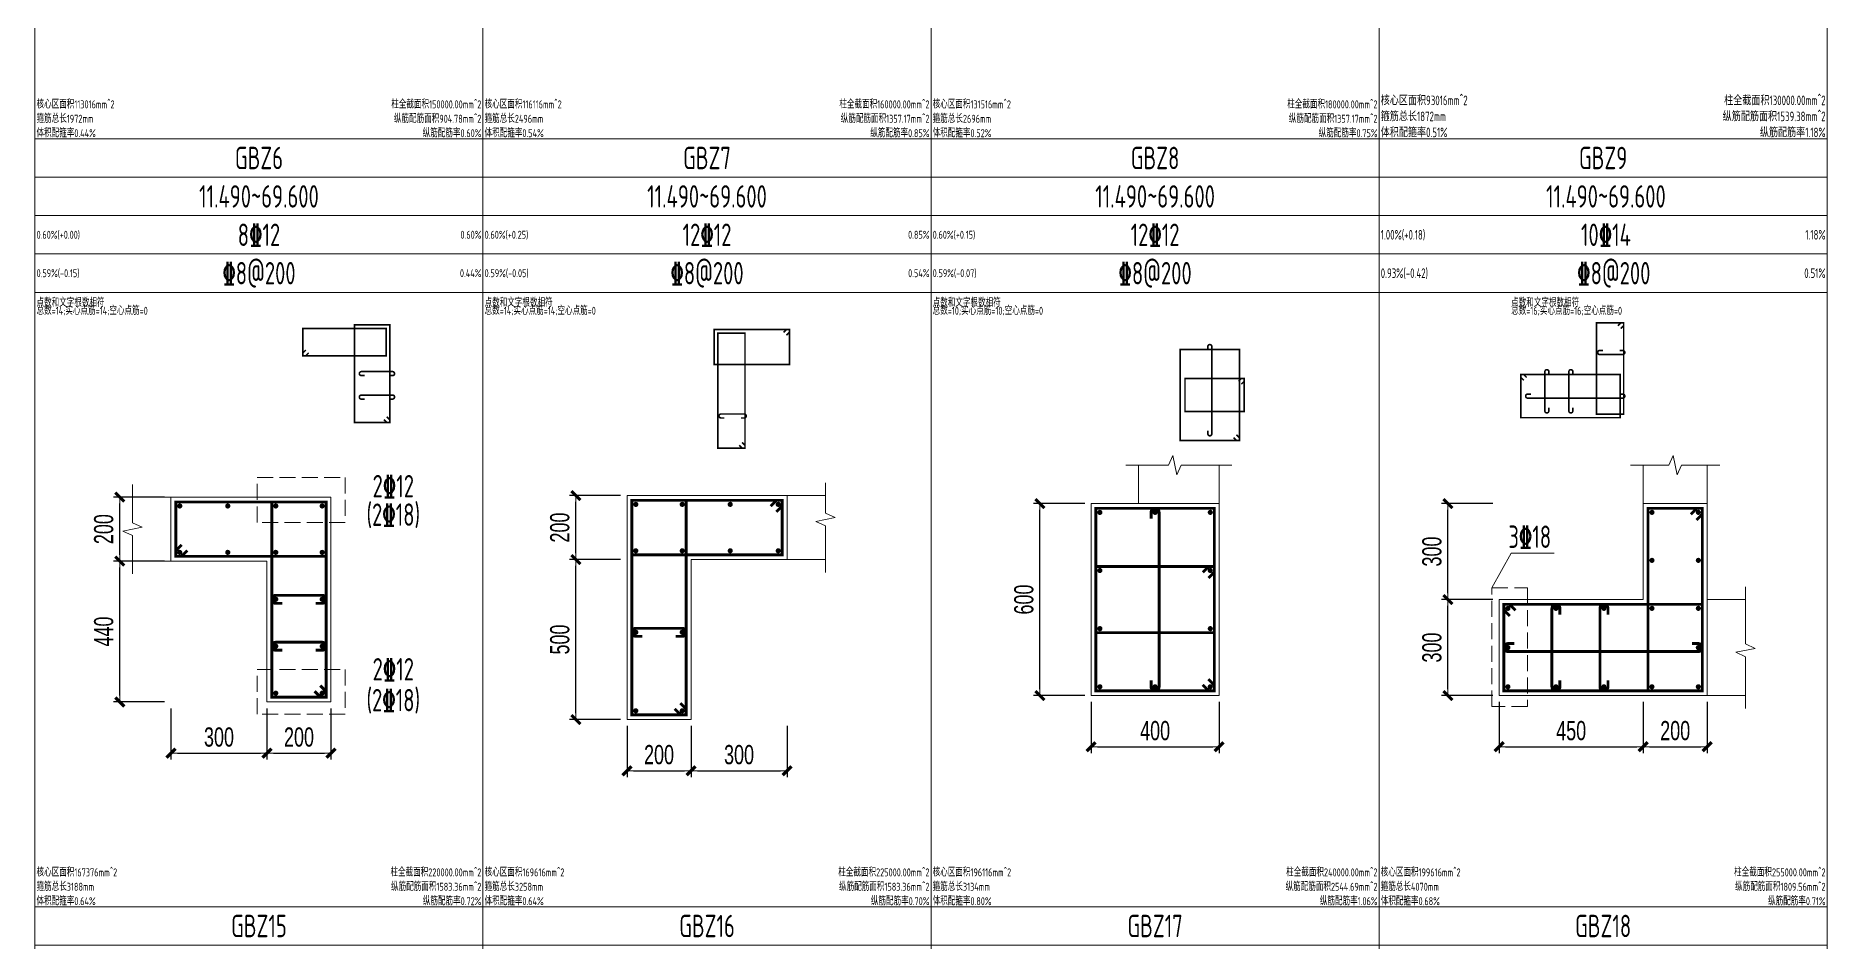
# Model space of a CAD drawing. Extents: x -129922 to 1190196, y -520662 to 139923.
# Drawn here: x 409096 to 437082, y -352647 to -338501 of the extents above; entities that cross this region are included whole.
import ezdxf
from ezdxf.enums import TextEntityAlignment as Align

# ---------------------------------------------------------------- set-up
doc = ezdxf.new("R2010")
doc.units = 0
doc.header["$LTSCALE"] = 1000
doc.header["$MEASUREMENT"] = 0
doc.linetypes.add('DASH', pattern=[0.35, 0.25, -0.1])
for name, color, linetype, lineweight in [('S-墙柱-REIN', 1, 'Continuous', 20), ('S-墙柱-大样细线', 7, 'Continuous', 20), ('S-墙柱-编号', 4, 'Continuous', 20), ('S-大样-DIM', 3, 'Continuous', 20), ('S-大样-REIN', 1, 'Continuous', 20), ('S-大样-实线', 2, 'Continuous', 20), ('S-板-BEAM', 4, 'DASH', 20), ('S-通用-TAB', 7, 'Continuous', 20)]:
    doc.layers.add(name, color=color, linetype=linetype, lineweight=lineweight)
doc.layers.add('配箍校核', color=34, linetype='Continuous', plot=False)
doc.styles.add('BW_Dim', font='Bweng.shx', dxfattribs={"width": 0.7, "bigfont": 'hztxt.shx'})
doc.styles.add('BW_Rein', font='tssdeng.shx', dxfattribs={"width": 0.7, "bigfont": 'hztxt.shx'})
doc.styles.add('TSSD_Rein', font='tssdeng.shx', dxfattribs={"width": 0.7, "bigfont": 'hztxt.shx'})
doc.dimstyles.new('Cyz_20_100', dxfattribs={"dimtxt": 300, "dimasz": 100, "dimexe": 100, "dimexo": 100, "dimgap": 100, "dimtad": 1, "dimdec": 0, "dimlfac": 0.2, "dimzin": 0, "dimdsep": 46, "dimtxsty": 'BW_Dim', "dimblk": '_bwk', "dimcen": 0, "dimclrt": 7, "dimadec": 0, "dimazin": 0, "dimtfac": 1, "dimtdec": 0, "dimtix": 1, "dimtmove": 2, "dimatfit": 0, "dimfxl": 0, "dimtolj": 1, "dimtzin": 0, "dimarcsym": 0})

# ---------------------------------------------------------------- blocks, each defined once
blk = doc.blocks.new('_bwk')
blk.add_line((-1, 0), (0, 0))
at = {"const_width": 0.5}
blk.add_lwpolyline([(-0.7, -0.7), (0.7, 0.7)], dxfattribs=at)
blk = doc.blocks.new('*D1603')
at = {"layer": 'Defpoints', "color": 0, "transparency": 16777216}
for p in [(412707, -348909), (413707, -348909), (413707, -349709)]:
    blk.add_point(p, dxfattribs=at)
at = {"layer": 'S-大样-DIM', "color": 0, "lineweight": -2, "transparency": 16777216}
for p, q in [((412707, -349009), (412707, -349809)), ((413707, -349009), (413707, -349809)), ((412807, -349709), (413607, -349709))]:
    blk.add_line(p, q, dxfattribs=at)
at = {"layer": 'S-大样-DIM', "color": 0, "lineweight": -2, "transparency": 16777216, "xscale": 100, "yscale": 100, "zscale": 100, "rotation": 180}
blk.add_blockref('_bwk', (412707, -349709), dxfattribs=at)
at = {"layer": 'S-大样-DIM', "color": 0, "lineweight": -2, "transparency": 16777216, "xscale": 100, "yscale": 100, "zscale": 100}
blk.add_blockref('_bwk', (413707, -349709), dxfattribs=at)
at = {"layer": 'S-大样-DIM', "color": 7, "transparency": 16777216, "insert": (413207, -349459), "char_height": 300, "attachment_point": 5, "style": 'BW_Dim'}
blk.add_mtext('\\A1;200', dxfattribs=at)
blk = doc.blocks.new('*D1604')
at = {"layer": 'Defpoints', "color": 0, "transparency": 16777216}
for p in [(411207, -348909), (412707, -348909), (412707, -349709)]:
    blk.add_point(p, dxfattribs=at)
at = {"layer": 'S-大样-DIM', "color": 0, "lineweight": -2, "transparency": 16777216}
for p, q in [((411207, -349009), (411207, -349809)), ((412707, -349009), (412707, -349809)), ((411307, -349709), (412607, -349709))]:
    blk.add_line(p, q, dxfattribs=at)
at = {"layer": 'S-大样-DIM', "color": 0, "lineweight": -2, "transparency": 16777216, "xscale": 100, "yscale": 100, "zscale": 100, "rotation": 180}
blk.add_blockref('_bwk', (411207, -349709), dxfattribs=at)
at = {"layer": 'S-大样-DIM', "color": 0, "lineweight": -2, "transparency": 16777216, "xscale": 100, "yscale": 100, "zscale": 100}
blk.add_blockref('_bwk', (412707, -349709), dxfattribs=at)
at = {"layer": 'S-大样-DIM', "color": 7, "transparency": 16777216, "insert": (411957, -349459), "char_height": 300, "attachment_point": 5, "style": 'BW_Dim'}
blk.add_mtext('\\A1;300', dxfattribs=at)
blk = doc.blocks.new('*D1605')
at = {"layer": 'Defpoints', "color": 0, "transparency": 16777216}
for p in [(410407, -345709), (411207, -345709), (411207, -346709)]:
    blk.add_point(p, dxfattribs=at)
at = {"layer": 'S-大样-DIM', "color": 0, "lineweight": -2, "transparency": 16777216}
for p, q in [((411107, -345709), (410307, -345709)), ((410407, -346609), (410407, -345809)), ((411107, -346709), (410307, -346709))]:
    blk.add_line(p, q, dxfattribs=at)
at = {"layer": 'S-大样-DIM', "color": 0, "lineweight": -2, "transparency": 16777216, "xscale": 100, "yscale": 100, "zscale": 100}
for p, rotation in [((410407, -345709), 90), ((410407, -346709), 270)]:
    blk.add_blockref('_bwk', p, dxfattribs=dict(at, rotation=rotation))
at = {"layer": 'S-大样-DIM', "color": 7, "transparency": 16777216, "insert": (410157, -346209), "char_height": 300, "attachment_point": 5, "rotation": 90, "style": 'BW_Dim'}
blk.add_mtext('\\A1;200', dxfattribs=at)
blk = doc.blocks.new('*D1606')
at = {"layer": 'Defpoints', "color": 0, "transparency": 16777216}
for p in [(410407, -346709), (411207, -346709), (411207, -348909)]:
    blk.add_point(p, dxfattribs=at)
at = {"layer": 'S-大样-DIM', "color": 0, "lineweight": -2, "transparency": 16777216}
for p, q in [((411107, -346709), (410307, -346709)), ((410407, -348809), (410407, -346809)), ((411107, -348909), (410307, -348909))]:
    blk.add_line(p, q, dxfattribs=at)
at = {"layer": 'S-大样-DIM', "color": 0, "lineweight": -2, "transparency": 16777216, "xscale": 100, "yscale": 100, "zscale": 100}
for p, rotation in [((410407, -346709), 90), ((410407, -348909), 270)]:
    blk.add_blockref('_bwk', p, dxfattribs=dict(at, rotation=rotation))
at = {"layer": 'S-大样-DIM', "color": 7, "transparency": 16777216, "insert": (410157, -347809), "char_height": 300, "attachment_point": 5, "rotation": 90, "style": 'BW_Dim'}
blk.add_mtext('\\A1;440', dxfattribs=at)
blk = doc.blocks.new('*D1607')
at = {"layer": 'Defpoints', "color": 0, "transparency": 16777216}
for p in [(419332, -349184), (420832, -349184), (420832, -349984)]:
    blk.add_point(p, dxfattribs=at)
at = {"layer": 'S-大样-DIM', "color": 0, "lineweight": -2, "transparency": 16777216}
for p, q in [((419332, -349284), (419332, -350084)), ((420832, -349284), (420832, -350084)), ((419432, -349984), (420732, -349984))]:
    blk.add_line(p, q, dxfattribs=at)
at = {"layer": 'S-大样-DIM', "color": 0, "lineweight": -2, "transparency": 16777216, "xscale": 100, "yscale": 100, "zscale": 100, "rotation": 180}
blk.add_blockref('_bwk', (419332, -349984), dxfattribs=at)
at = {"layer": 'S-大样-DIM', "color": 0, "lineweight": -2, "transparency": 16777216, "xscale": 100, "yscale": 100, "zscale": 100}
blk.add_blockref('_bwk', (420832, -349984), dxfattribs=at)
at = {"layer": 'S-大样-DIM', "color": 7, "transparency": 16777216, "insert": (420082, -349734), "char_height": 300, "attachment_point": 5, "style": 'BW_Dim'}
blk.add_mtext('\\A1;300', dxfattribs=at)
blk = doc.blocks.new('*D1608')
at = {"layer": 'Defpoints', "color": 0, "transparency": 16777216}
for p in [(418332, -349184), (419332, -349184), (419332, -349984)]:
    blk.add_point(p, dxfattribs=at)
at = {"layer": 'S-大样-DIM', "color": 0, "lineweight": -2, "transparency": 16777216}
for p, q in [((418332, -349284), (418332, -350084)), ((419332, -349284), (419332, -350084)), ((418432, -349984), (419232, -349984))]:
    blk.add_line(p, q, dxfattribs=at)
at = {"layer": 'S-大样-DIM', "color": 0, "lineweight": -2, "transparency": 16777216, "xscale": 100, "yscale": 100, "zscale": 100, "rotation": 180}
blk.add_blockref('_bwk', (418332, -349984), dxfattribs=at)
at = {"layer": 'S-大样-DIM', "color": 0, "lineweight": -2, "transparency": 16777216, "xscale": 100, "yscale": 100, "zscale": 100}
blk.add_blockref('_bwk', (419332, -349984), dxfattribs=at)
at = {"layer": 'S-大样-DIM', "color": 7, "transparency": 16777216, "insert": (418832, -349734), "char_height": 300, "attachment_point": 5, "style": 'BW_Dim'}
blk.add_mtext('\\A1;200', dxfattribs=at)
blk = doc.blocks.new('*D1609')
at = {"layer": 'Defpoints', "color": 0, "transparency": 16777216}
for p in [(417532, -345684), (418332, -345684), (418332, -346684)]:
    blk.add_point(p, dxfattribs=at)
at = {"layer": 'S-大样-DIM', "color": 0, "lineweight": -2, "transparency": 16777216}
for p, q in [((418232, -345684), (417432, -345684)), ((417532, -346584), (417532, -345784)), ((418232, -346684), (417432, -346684))]:
    blk.add_line(p, q, dxfattribs=at)
at = {"layer": 'S-大样-DIM', "color": 0, "lineweight": -2, "transparency": 16777216, "xscale": 100, "yscale": 100, "zscale": 100}
for p, rotation in [((417532, -345684), 90), ((417532, -346684), 270)]:
    blk.add_blockref('_bwk', p, dxfattribs=dict(at, rotation=rotation))
at = {"layer": 'S-大样-DIM', "color": 7, "transparency": 16777216, "insert": (417282, -346184), "char_height": 300, "attachment_point": 5, "rotation": 90, "style": 'BW_Dim'}
blk.add_mtext('\\A1;200', dxfattribs=at)
blk = doc.blocks.new('*D1610')
at = {"layer": 'Defpoints', "color": 0, "transparency": 16777216}
for p in [(417532, -346684), (418332, -346684), (418332, -349184)]:
    blk.add_point(p, dxfattribs=at)
at = {"layer": 'S-大样-DIM', "color": 0, "lineweight": -2, "transparency": 16777216}
for p, q in [((418232, -346684), (417432, -346684)), ((417532, -349084), (417532, -346784)), ((418232, -349184), (417432, -349184))]:
    blk.add_line(p, q, dxfattribs=at)
at = {"layer": 'S-大样-DIM', "color": 0, "lineweight": -2, "transparency": 16777216, "xscale": 100, "yscale": 100, "zscale": 100}
for p, rotation in [((417532, -346684), 90), ((417532, -349184), 270)]:
    blk.add_blockref('_bwk', p, dxfattribs=dict(at, rotation=rotation))
at = {"layer": 'S-大样-DIM', "color": 7, "transparency": 16777216, "insert": (417282, -347934), "char_height": 300, "attachment_point": 5, "rotation": 90, "style": 'BW_Dim'}
blk.add_mtext('\\A1;500', dxfattribs=at)
blk = doc.blocks.new('*D1611')
at = {"layer": 'Defpoints', "color": 0, "transparency": 16777216}
for p in [(425582, -348809), (427582, -348809), (427582, -349609)]:
    blk.add_point(p, dxfattribs=at)
at = {"layer": 'S-大样-DIM', "color": 0, "lineweight": -2, "transparency": 16777216}
for p, q in [((425582, -348909), (425582, -349709)), ((427582, -348909), (427582, -349709)), ((425682, -349609), (427482, -349609))]:
    blk.add_line(p, q, dxfattribs=at)
at = {"layer": 'S-大样-DIM', "color": 0, "lineweight": -2, "transparency": 16777216, "xscale": 100, "yscale": 100, "zscale": 100, "rotation": 180}
blk.add_blockref('_bwk', (425582, -349609), dxfattribs=at)
at = {"layer": 'S-大样-DIM', "color": 0, "lineweight": -2, "transparency": 16777216, "xscale": 100, "yscale": 100, "zscale": 100}
blk.add_blockref('_bwk', (427582, -349609), dxfattribs=at)
at = {"layer": 'S-大样-DIM', "color": 7, "transparency": 16777216, "insert": (426582, -349359), "char_height": 300, "attachment_point": 5, "style": 'BW_Dim'}
blk.add_mtext('\\A1;400', dxfattribs=at)
blk = doc.blocks.new('*D1612')
at = {"layer": 'Defpoints', "color": 0, "transparency": 16777216}
for p in [(424782, -345809), (425582, -345809), (425582, -348809)]:
    blk.add_point(p, dxfattribs=at)
at = {"layer": 'S-大样-DIM', "color": 0, "lineweight": -2, "transparency": 16777216}
for p, q in [((425482, -345809), (424682, -345809)), ((424782, -348709), (424782, -345909)), ((425482, -348809), (424682, -348809))]:
    blk.add_line(p, q, dxfattribs=at)
at = {"layer": 'S-大样-DIM', "color": 0, "lineweight": -2, "transparency": 16777216, "xscale": 100, "yscale": 100, "zscale": 100}
for p, rotation in [((424782, -345809), 90), ((424782, -348809), 270)]:
    blk.add_blockref('_bwk', p, dxfattribs=dict(at, rotation=rotation))
at = {"layer": 'S-大样-DIM', "color": 7, "transparency": 16777216, "insert": (424532, -347309), "char_height": 300, "attachment_point": 5, "rotation": 90, "style": 'BW_Dim'}
blk.add_mtext('\\A1;600', dxfattribs=at)
blk = doc.blocks.new('*D1613')
at = {"layer": 'Defpoints', "color": 0, "transparency": 16777216}
for p in [(434207, -348809), (435207, -348809), (435207, -349609)]:
    blk.add_point(p, dxfattribs=at)
at = {"layer": 'S-大样-DIM', "color": 0, "lineweight": -2, "transparency": 16777216}
for p, q in [((434207, -348909), (434207, -349709)), ((435207, -348909), (435207, -349709)), ((434307, -349609), (435107, -349609))]:
    blk.add_line(p, q, dxfattribs=at)
at = {"layer": 'S-大样-DIM', "color": 0, "lineweight": -2, "transparency": 16777216, "xscale": 100, "yscale": 100, "zscale": 100, "rotation": 180}
blk.add_blockref('_bwk', (434207, -349609), dxfattribs=at)
at = {"layer": 'S-大样-DIM', "color": 0, "lineweight": -2, "transparency": 16777216, "xscale": 100, "yscale": 100, "zscale": 100}
blk.add_blockref('_bwk', (435207, -349609), dxfattribs=at)
at = {"layer": 'S-大样-DIM', "color": 7, "transparency": 16777216, "insert": (434707, -349359), "char_height": 300, "attachment_point": 5, "style": 'BW_Dim'}
blk.add_mtext('\\A1;200', dxfattribs=at)
blk = doc.blocks.new('*D1614')
at = {"layer": 'Defpoints', "color": 0, "transparency": 16777216}
for p in [(431957, -348809), (434207, -348809), (434207, -349609)]:
    blk.add_point(p, dxfattribs=at)
at = {"layer": 'S-大样-DIM', "color": 0, "lineweight": -2, "transparency": 16777216}
for p, q in [((431957, -348909), (431957, -349709)), ((434207, -348909), (434207, -349709)), ((432057, -349609), (434107, -349609))]:
    blk.add_line(p, q, dxfattribs=at)
at = {"layer": 'S-大样-DIM', "color": 0, "lineweight": -2, "transparency": 16777216, "xscale": 100, "yscale": 100, "zscale": 100, "rotation": 180}
blk.add_blockref('_bwk', (431957, -349609), dxfattribs=at)
at = {"layer": 'S-大样-DIM', "color": 0, "lineweight": -2, "transparency": 16777216, "xscale": 100, "yscale": 100, "zscale": 100}
blk.add_blockref('_bwk', (434207, -349609), dxfattribs=at)
at = {"layer": 'S-大样-DIM', "color": 7, "transparency": 16777216, "insert": (433082, -349359), "char_height": 300, "attachment_point": 5, "style": 'BW_Dim'}
blk.add_mtext('\\A1;450', dxfattribs=at)
blk = doc.blocks.new('*D1615')
at = {"layer": 'Defpoints', "color": 0, "transparency": 16777216}
for p in [(431157, -345809), (431957, -345809), (431957, -347309)]:
    blk.add_point(p, dxfattribs=at)
at = {"layer": 'S-大样-DIM', "color": 0, "lineweight": -2, "transparency": 16777216}
for p, q in [((431857, -345809), (431057, -345809)), ((431157, -347209), (431157, -345909)), ((431857, -347309), (431057, -347309))]:
    blk.add_line(p, q, dxfattribs=at)
at = {"layer": 'S-大样-DIM', "color": 0, "lineweight": -2, "transparency": 16777216, "xscale": 100, "yscale": 100, "zscale": 100}
for p, rotation in [((431157, -345809), 90), ((431157, -347309), 270)]:
    blk.add_blockref('_bwk', p, dxfattribs=dict(at, rotation=rotation))
at = {"layer": 'S-大样-DIM', "color": 7, "transparency": 16777216, "insert": (430907, -346559), "char_height": 300, "attachment_point": 5, "rotation": 90, "style": 'BW_Dim'}
blk.add_mtext('\\A1;300', dxfattribs=at)
blk = doc.blocks.new('*D1616')
at = {"layer": 'Defpoints', "color": 0, "transparency": 16777216}
for p in [(431157, -347309), (431957, -347309), (431957, -348809)]:
    blk.add_point(p, dxfattribs=at)
at = {"layer": 'S-大样-DIM', "color": 0, "lineweight": -2, "transparency": 16777216}
for p, q in [((431857, -347309), (431057, -347309)), ((431157, -348709), (431157, -347409)), ((431857, -348809), (431057, -348809))]:
    blk.add_line(p, q, dxfattribs=at)
at = {"layer": 'S-大样-DIM', "color": 0, "lineweight": -2, "transparency": 16777216, "xscale": 100, "yscale": 100, "zscale": 100}
for p, rotation in [((431157, -347309), 90), ((431157, -348809), 270)]:
    blk.add_blockref('_bwk', p, dxfattribs=dict(at, rotation=rotation))
at = {"layer": 'S-大样-DIM', "color": 7, "transparency": 16777216, "insert": (430907, -348059), "char_height": 300, "attachment_point": 5, "rotation": 90, "style": 'BW_Dim'}
blk.add_mtext('\\A1;300', dxfattribs=at)

msp = doc.modelspace()

# ---------------------------------------------------------------- linework, layer by layer
at = {"layer": 'S-墙柱-REIN', "const_width": 40}
for points in [[(411324.2, -345847, 1), (411364.2, -345847, 1)], [(412074.2, -345847, 1), (412114.2, -345847, 1)], [(412824.2, -345847, 1), (412864.2, -345847, 1)], [(413549.2, -345847, 1), (413589.2, -345847, 1)], [(418449.2, -345822, 1), (418489.2, -345822, 1)], [(419174.2, -345822, 1), (419214.2, -345822, 1)], [(419924.2, -345822, 1), (419964.2, -345822, 1)], [(420674.2, -345822, 1), (420714.2, -345822, 1)], [(425699.2, -345947, 1), (425739.2, -345947, 1)], [(426561.7, -345947, 1), (426601.7, -345947, 1)], [(427424.2, -345947, 1), (427464.2, -345947, 1)], [(434324.2, -345947, 1), (434364.2, -345947, 1)], [(435049.2, -345947, 1), (435089.2, -345947, 1)], [(411324.2, -346572, 1), (411364.2, -346572, 1)], [(412074.2, -346572, 1), (412114.2, -346572, 1)], [(412824.2, -346572, 1), (412864.2, -346572, 1)], [(413549.2, -346572, 1), (413589.2, -346572, 1)], [(418449.2, -346547, 1), (418489.2, -346547, 1)], [(419174.2, -346547, 1), (419214.2, -346547, 1)], [(419924.2, -346547, 1), (419964.2, -346547, 1)], [(420674.2, -346547, 1), (420714.2, -346547, 1)], [(434324.2, -346697, 1), (434364.2, -346697, 1)], [(435049.2, -346697, 1), (435089.2, -346697, 1)], [(425699.2, -346855.3, 1), (425739.2, -346855.3, 1)], [(427424.2, -346855.3, 1), (427464.2, -346855.3, 1)], [(412824.2, -347305.3, 1), (412864.2, -347305.3, 1)], [(413549.2, -347305.3, 1), (413589.2, -347305.3, 1)], [(432074.2, -347447, 1), (432114.2, -347447, 1)], [(432824.2, -347447, 1), (432864.2, -347447, 1)], [(433574.2, -347447, 1), (433614.2, -347447, 1)], [(434324.2, -347447, 1), (434364.2, -347447, 1)], [(435049.2, -347447, 1), (435089.2, -347447, 1)], [(418449.2, -347820.9, 1), (418489.2, -347820.9, 1)], [(419174.2, -347820.9, 1), (419214.2, -347820.9, 1)], [(425699.2, -347763.6, 1), (425739.2, -347763.6, 1)], [(427424.2, -347763.6, 1), (427464.2, -347763.6, 1)], [(412824.2, -348038.6, 1), (412864.2, -348038.6, 1)], [(413549.2, -348038.6, 1), (413589.2, -348038.6, 1)], [(432074.2, -348059.5, 1), (432114.2, -348059.5, 1)], [(435049.2, -348059.5, 1), (435089.2, -348059.5, 1)], [(425699.2, -348672, 1), (425739.2, -348672, 1)], [(426561.7, -348672, 1), (426601.7, -348672, 1)], [(427424.2, -348672, 1), (427464.2, -348672, 1)], [(432074.2, -348672, 1), (432114.2, -348672, 1)], [(432824.2, -348672, 1), (432864.2, -348672, 1)], [(433574.2, -348672, 1), (433614.2, -348672, 1)], [(434324.2, -348672, 1), (434364.2, -348672, 1)], [(435049.2, -348672, 1), (435089.2, -348672, 1)], [(412824.2, -348772, 1), (412864.2, -348772, 1)], [(413549.2, -348772, 1), (413589.2, -348772, 1)], [(418449.2, -349047, 1), (418489.2, -349047, 1)], [(419174.2, -349047, 1), (419214.2, -349047, 1)]]:
    msp.add_lwpolyline(points, format="xyb", close=True, dxfattribs=at)
at = {"layer": 'S-墙柱-大样细线'}
for points in [[(412706.7, -346709.5), (411206.7, -346709.5), (411206.7, -345709.5), (413706.7, -345709.5), (413706.7, -348909.5), (412706.7, -348909.5)], [(419331.7, -346684.5), (419331.7, -349184.5), (418331.7, -349184.5), (418331.7, -345684.5), (420831.7, -345684.5), (420831.7, -346684.5)], [(427581.7, -345809.5), (427581.7, -348809.5), (425581.7, -348809.5), (425581.7, -345809.5)], [(431956.7, -347309.5), (431956.7, -348809.5), (435206.7, -348809.5), (435206.7, -345809.5), (434206.7, -345809.5), (434206.7, -347309.5)]]:
    msp.add_lwpolyline(points, close=True, dxfattribs=at)
at = {"layer": 'S-墙柱-编号'}
msp.add_lwpolyline([(431844.9, -347125.7), (432142.7, -346584), (432814.7, -346584)], dxfattribs=at)
at = {"layer": 'S-墙柱-编号', "linetype": 'DASH'}
msp.add_lwpolyline([(431844.9, -347125.7), (432398.7, -347125.7), (432398.7, -348979.9), (431844.9, -348979.9)], close=True, dxfattribs=at)
at = {"layer": 'S-大样-REIN', "color": 1}
for points, const_width in [([(413314.4, -343409.5), (413268.4, -343455.5), (413268.4, -343499.7), (414568.4, -343499.7), (414568.4, -343074.7), (413268.4, -343074.7), (413268.4, -343499.7), (413312.6, -343499.7), (413358.6, -343453.7)], 25), ([(414534.5, -344497.5), (414580.5, -344543.4), (414624.7, -344543.4), (414624.7, -343018.4), (414074.7, -343018.4), (414074.7, -344543.4), (414624.7, -344543.4), (414624.7, -344499.3), (414578.7, -344453.3)], 25), ([(420822.8, -343178.7), (420868.7, -343132.7), (420868.7, -343088.5), (419693.7, -343088.5), (419693.7, -343638.5), (420868.7, -343638.5), (420868.7, -343088.5), (420824.6, -343088.5), (420778.6, -343134.5)], 25), ([(433812, -343032.3), (433858, -342986.4), (433902.2, -342986.4), (433902.2, -344411.4), (433477.2, -344411.4), (433477.2, -342986.4), (433902.2, -342986.4), (433902.2, -343030.6), (433856.2, -343076.5)], 25), ([(433812, -343032.3), (433858, -342986.4), (433902.2, -342986.4), (433902.2, -344411.4), (433477.2, -344411.4), (433477.2, -342986.4), (433902.2, -342986.4), (433902.2, -343030.6), (433856.2, -343076.5)], 25), ([(420084.8, -344898.8), (420130.8, -344944.8), (420175, -344944.8), (420175, -343144.8), (419750, -343144.8), (419750, -344944.8), (420175, -344944.8), (420175, -344900.6), (420129, -344854.6)], 25), ([(427809.1, -344779.4), (427855.1, -344825.4), (427899.3, -344825.4), (427899.3, -343400.4), (426974.3, -343400.4), (426974.3, -344825.4), (427899.3, -344825.4), (427899.3, -344781.2), (427853.3, -344735.3)], 25), ([(432341.9, -343882.8), (432295.9, -343836.8), (432295.9, -343792.6), (433845.9, -343792.6), (433845.9, -344467.6), (432295.9, -344467.6), (432295.9, -343792.6), (432340.1, -343792.6), (432386.1, -343838.6)], 25), ([(432341.9, -343882.8), (432295.9, -343836.8), (432295.9, -343792.6), (433845.9, -343792.6), (433845.9, -344467.6), (432295.9, -344467.6), (432295.9, -343792.6), (432340.1, -343792.6), (432386.1, -343838.6)], 25), ([(411373.7, -346454.2), (411281.7, -346546.1), (411281.7, -346634.5), (413631.7, -346634.5), (413631.7, -345784.5), (411281.7, -345784.5), (411281.7, -346634.5), (411370.1, -346634.5), (411462, -346542.6)], 45), ([(413451.4, -348742.6), (413543.3, -348834.5), (413631.7, -348834.5), (413631.7, -345784.5), (412781.7, -345784.5), (412781.7, -348834.5), (413631.7, -348834.5), (413631.7, -348746.1), (413539.8, -348654.2)], 45), ([(419076.4, -349017.6), (419168.3, -349109.5), (419256.7, -349109.5), (419256.7, -345759.5), (418406.7, -345759.5), (418406.7, -349109.5), (419256.7, -349109.5), (419256.7, -349021.1), (419164.8, -348929.2)], 45), ([(420664.8, -345939.8), (420756.7, -345847.9), (420756.7, -345759.5), (418406.7, -345759.5), (418406.7, -346609.5), (420756.7, -346609.5), (420756.7, -345759.5), (420668.3, -345759.5), (420576.4, -345851.4)], 45), ([(427326.4, -348642.6), (427418.3, -348734.5), (427506.7, -348734.5), (427506.7, -345884.5), (425656.7, -345884.5), (425656.7, -348734.5), (427506.7, -348734.5), (427506.7, -348646.1), (427414.8, -348554.2)], 45), ([(434951.4, -345976.4), (435043.3, -345884.5), (435131.7, -345884.5), (435131.7, -348734.5), (434281.7, -348734.5), (434281.7, -345884.5), (435131.7, -345884.5), (435131.7, -345972.9), (435039.8, -346064.8)], 45), ([(432123.7, -347564.8), (432031.7, -347472.9), (432031.7, -347384.5), (435131.7, -347384.5), (435131.7, -348734.5), (432031.7, -348734.5), (432031.7, -347384.5), (432120.1, -347384.5), (432212, -347476.4)], 45)]:
    msp.add_lwpolyline(points, dxfattribs=dict(at, const_width=const_width))
at = {"layer": 'S-大样-REIN'}
for points, const_width in [([(427405.6, -343406.7), (427405.6, -343356.7, -1), (427468.1, -343356.7), (427468.1, -344719.2, -1), (427405.6, -344719.2), (427405.6, -344669.2)], 25), ([(433839.7, -343417.6), (433889.7, -343417.6, -1), (433889.7, -343480.1), (433527.2, -343480.1, -1), (433527.2, -343417.6), (433577.2, -343417.6)], 25), ([(414230.9, -343810.1), (414180.9, -343810.1, -1), (414180.9, -343747.6), (414668.4, -343747.6, -1), (414668.4, -343810.1), (414618.4, -343810.1)], 25), ([(432733.4, -344311.4), (432733.4, -344361.4, -1), (432670.9, -344361.4), (432670.9, -343748.9, -1), (432733.4, -343748.9), (432733.4, -343798.9)], 25), ([(432733.4, -344311.4), (432733.4, -344361.4, -1), (432670.9, -344361.4), (432670.9, -343748.9, -1), (432733.4, -343748.9), (432733.4, -343798.9)], 25), ([(433108.4, -344311.4), (433108.4, -344361.4, -1), (433045.9, -344361.4), (433045.9, -343748.9, -1), (433108.4, -343748.9), (433108.4, -343798.9)], 25), ([(433108.4, -344311.4), (433108.4, -344361.4, -1), (433045.9, -344361.4), (433045.9, -343748.9, -1), (433108.4, -343748.9), (433108.4, -343798.9)], 25), ([(414230.9, -344176.8), (414180.9, -344176.8, -1), (414180.9, -344114.3), (414668.4, -344114.3, -1), (414668.4, -344176.8), (414618.4, -344176.8)], 25), ([(433839.7, -344098.9), (433889.7, -344098.9, -1), (433889.7, -344161.4), (432402.2, -344161.4, -1), (432402.2, -344098.9), (432452.2, -344098.9)], 25), ([(433839.7, -344098.9), (433889.7, -344098.9, -1), (433889.7, -344161.4), (432402.2, -344161.4, -1), (432402.2, -344098.9), (432452.2, -344098.9)], 25), ([(419850, -344471.9), (419800, -344471.9, -1), (419800, -344409.4), (420162.5, -344409.4, -1), (420162.5, -344471.9), (420112.5, -344471.9)], 25), ([(426519.2, -346047), (426519.2, -345947, -1), (426644.2, -345947), (426644.2, -348672, -1), (426519.2, -348672), (426519.2, -348572)], 45), ([(412944.2, -347367.8), (412844.2, -347367.8, -1), (412844.2, -347242.8), (413569.2, -347242.8, -1), (413569.2, -347367.8), (413469.2, -347367.8)], 45), ([(432906.7, -348572), (432906.7, -348672, -1), (432781.7, -348672), (432781.7, -347447, -1), (432906.7, -347447), (432906.7, -347547)], 45), ([(433656.7, -348572), (433656.7, -348672, -1), (433531.7, -348672), (433531.7, -347447, -1), (433656.7, -347447), (433656.7, -347547)], 45), ([(418569.2, -347883.4), (418469.2, -347883.4, -1), (418469.2, -347758.4), (419194.2, -347758.4, -1), (419194.2, -347883.4), (419094.2, -347883.4)], 45), ([(412944.2, -348101.1), (412844.2, -348101.1, -1), (412844.2, -347976.1), (413569.2, -347976.1, -1), (413569.2, -348101.1), (413469.2, -348101.1)], 45), ([(434969.2, -347997), (435069.2, -347997, -1), (435069.2, -348122), (432094.2, -348122, -1), (432094.2, -347997), (432194.2, -347997)], 45)]:
    msp.add_lwpolyline(points, format="xyb", dxfattribs=dict(at, const_width=const_width))
for points, const_width in [([(427884.1, -343900.5), (427930.1, -343854.6), (427974.3, -343854.6), (427974.3, -344371.2), (427049.3, -344371.2), (427049.3, -343854.6), (427974.3, -343854.6), (427974.3, -343898.8), (427928.3, -343944.7)], 25), ([(427326.4, -346884.7), (427418.3, -346792.8), (427506.7, -346792.8), (427506.7, -347826.1), (425656.7, -347826.1), (425656.7, -346792.8), (427506.7, -346792.8), (427506.7, -346881.2), (427414.8, -346973.1)], 45)]:
    msp.add_lwpolyline(points, dxfattribs=dict(at, const_width=const_width))
at = {"layer": 'S-大样-实线'}
for points in [[(426124, -345209.5), (426789.8, -345209.5), (426859.8, -345059.5), (426919.8, -345359.5), (426989.8, -345209.5), (427781.7, -345209.5)], [(434006.7, -345209.5), (434606.7, -345209.5), (434676.7, -345059.5), (434736.7, -345359.5), (434806.7, -345209.5), (435406.7, -345209.5)], [(426324, -345809.5), (426324, -345209.5)], [(427581.7, -345809.5), (427581.7, -345209.5)], [(434206.7, -345809.5), (434206.7, -345209.5)], [(435206.7, -345809.5), (435206.7, -345209.5)], [(410606.7, -346909.5), (410606.7, -346309.5), (410456.7, -346239.5), (410756.7, -346179.5), (410606.7, -346109.5), (410606.7, -345509.5)], [(421431.7, -346884.5), (421431.7, -346159.5), (421281.7, -346089.5), (421581.7, -346029.5), (421431.7, -345959.5), (421431.7, -345484.5)], [(411206.7, -345709.5), (410606.7, -345709.5)], [(420831.7, -345684.5), (421431.7, -345684.5)], [(411206.7, -346709.5), (410606.7, -346709.5)], [(420831.7, -346684.5), (421431.7, -346684.5)], [(435806.7, -347110.6), (435806.7, -348001.6), (435956.7, -348071.6), (435656.7, -348131.6), (435806.7, -348201.6), (435806.7, -349009.5)], [(435206.7, -347310.6), (435806.7, -347310.6)], [(435206.7, -348809.5), (435806.7, -348809.5)]]:
    msp.add_lwpolyline(points, dxfattribs=at)
at = {"layer": 'S-板-BEAM'}
for points in [[(412552.2, -345402.8), (413929.7, -345402.8), (413929.7, -346102.8), (412552.2, -346102.8)], [(412552.2, -348402.2), (413929.7, -348402.2), (413929.7, -349102.2), (412552.2, -349102.2)]]:
    msp.add_lwpolyline(points, close=True, dxfattribs=at)
at = {"layer": 'S-通用-TAB'}
for points in [[(409081.7, -342509.5), (409081.7, -330509.5), (416081.7, -330509.5), (416081.7, -342509.5), (409081.7, -342509.5), (409081.7, -340109.5), (416081.7, -340109.5), (416081.7, -340709.5), (409081.7, -340709.5), (409081.7, -341309.5), (416081.7, -341309.5), (416081.7, -341909.5), (409081.7, -341909.5), (409081.7, -342509.5)], [(416081.7, -342509.5), (416081.7, -330509.5), (423081.7, -330509.5), (423081.7, -342509.5), (416081.7, -342509.5), (416081.7, -340109.5), (423081.7, -340109.5), (423081.7, -340709.5), (416081.7, -340709.5), (416081.7, -341309.5), (423081.7, -341309.5), (423081.7, -341909.5), (416081.7, -341909.5), (416081.7, -342509.5)], [(423081.7, -342509.5), (423081.7, -330509.5), (430081.7, -330509.5), (430081.7, -342509.5), (423081.7, -342509.5), (423081.7, -340109.5), (430081.7, -340109.5), (430081.7, -340709.5), (423081.7, -340709.5), (423081.7, -341309.5), (430081.7, -341309.5), (430081.7, -341909.5), (423081.7, -341909.5), (423081.7, -342509.5)], [(430081.7, -342509.5), (430081.7, -330509.5), (437081.7, -330509.5), (437081.7, -342509.5), (430081.7, -342509.5), (430081.7, -340109.5), (437081.7, -340109.5), (437081.7, -340709.5), (430081.7, -340709.5), (430081.7, -341309.5), (437081.7, -341309.5), (437081.7, -341909.5), (430081.7, -341909.5), (430081.7, -342509.5)], [(409081.7, -354509.5), (409081.7, -342509.5), (416081.7, -342509.5), (416081.7, -354509.5), (409081.7, -354509.5), (409081.7, -352109.5), (416081.7, -352109.5), (416081.7, -352709.5), (409081.7, -352709.5), (409081.7, -353309.5), (416081.7, -353309.5), (416081.7, -353909.5), (409081.7, -353909.5), (409081.7, -354509.5)], [(416081.7, -354509.5), (416081.7, -342509.5), (423081.7, -342509.5), (423081.7, -354509.5), (416081.7, -354509.5), (416081.7, -352109.5), (423081.7, -352109.5), (423081.7, -352709.5), (416081.7, -352709.5), (416081.7, -353309.5), (423081.7, -353309.5), (423081.7, -353909.5), (416081.7, -353909.5), (416081.7, -354509.5)], [(423081.7, -354509.5), (423081.7, -342509.5), (430081.7, -342509.5), (430081.7, -354509.5), (423081.7, -354509.5), (423081.7, -352109.5), (430081.7, -352109.5), (430081.7, -352709.5), (423081.7, -352709.5), (423081.7, -353309.5), (430081.7, -353309.5), (430081.7, -353909.5), (423081.7, -353909.5), (423081.7, -354509.5)], [(430081.7, -354509.5), (430081.7, -342509.5), (437081.7, -342509.5), (437081.7, -354509.5), (430081.7, -354509.5), (430081.7, -352109.5), (437081.7, -352109.5), (437081.7, -352709.5), (430081.7, -352709.5), (430081.7, -353309.5), (437081.7, -353309.5), (437081.7, -353909.5), (430081.7, -353909.5), (430081.7, -354509.5)]]:
    msp.add_lwpolyline(points, dxfattribs=at)

# ---------------------------------------------------------------- texts
at = {"layer": 'S-墙柱-编号', "width": 0.7}
for s, style, p in [('GBZ6', 'TSSD_Rein', (412581.7, -340409.5)), ('GBZ7', 'TSSD_Rein', (419581.7, -340409.5)), ('GBZ8', 'TSSD_Rein', (426581.7, -340409.5)), ('GBZ9', 'TSSD_Rein', (433581.7, -340409.5)), ('11.490~69.600', 'TSSD_Rein', (412581.7, -341009.5)), ('11.490~69.600', 'TSSD_Rein', (419581.7, -341009.5)), ('11.490~69.600', 'TSSD_Rein', (426581.7, -341009.5)), ('11.490~69.600', 'TSSD_Rein', (433625, -341009.5)), ('8\x8412', 'BW_Rein', (412581.7, -341609.5)), ('12\x8412', 'BW_Rein', (419581.7, -341609.5)), ('12\x8412', 'BW_Rein', (426581.7, -341609.5)), ('10\x8414', 'TSSD_Rein', (433625, -341609.5)), ('\x848@200', 'BW_Rein', (412581.7, -342209.5)), ('\x848@200', 'BW_Rein', (419581.7, -342209.5)), ('\x848@200', 'BW_Rein', (426581.7, -342209.5)), ('\x848@200', 'TSSD_Rein', (433748.4, -342209.5)), ('2\x8412', 'BW_Rein', (414680.1, -345537.1)), ('(2\x8418)', 'BW_Rein', (414680.1, -345982.5)), ('3\x8418', 'BW_Rein', (432435.3, -346327.8)), ('2\x8412', 'BW_Rein', (414680.1, -348398.2)), ('(2\x8418)', 'BW_Rein', (414680.1, -348880.3)), ('GBZ15', 'TSSD_Rein', (412581.7, -352409.5)), ('GBZ16', 'TSSD_Rein', (419581.7, -352409.5)), ('GBZ18', 'TSSD_Rein', (433581.7, -352409.5))]:
    msp.add_text(s, height=350, dxfattribs=dict(at, style=style)).set_placement(p, align=Align.MIDDLE_CENTER)
at = {"layer": 'S-墙柱-编号', "color": 8, "style": 'TSSD_Rein', "width": 0.7}
msp.add_text('GBZ17', height=350, dxfattribs=at).set_placement((426581.7, -352409.5), align=Align.MIDDLE_CENTER)
at = {"layer": '配箍校核', "style": 'BW_Rein', "width": 0.7}
for s, height, p in [('核心区面积93016mm^ 2', 150, (430106.7, -339584.5)), ('核心区面积113016mm^ 2', 125, (409106.7, -339634.5)), ('箍筋总长1972mm', 125, (409106.7, -339859.5)), ('核心区面积116116mm^ 2', 125, (416106.7, -339634.5)), ('箍筋总长2496mm', 125, (416106.7, -339859.5)), ('核心区面积131516mm^ 2', 125, (423106.7, -339634.5)), ('箍筋总长2696mm', 125, (423106.7, -339859.5)), ('箍筋总长1872mm', 150, (430106.7, -339834.5)), ('体积配箍率0.44%', 125, (409106.7, -340084.5)), ('体积配箍率0.54%', 125, (416106.7, -340084.5)), ('体积配箍率0.52%', 125, (423106.7, -340084.5)), ('体积配箍率0.51%', 150, (430106.7, -340084.5)), ('点数和文字根数相符', 125, (409106.7, -342734.5)), ('总数=14;实心点筋=14;空心点筋=0', 125, (409106.7, -342859.5)), ('点数和文字根数相符', 125, (416106.7, -342734.5)), ('总数=14;实心点筋=14;空心点筋=0', 125, (416106.7, -342859.5)), ('点数和文字根数相符', 125, (423106.7, -342734.5)), ('总数=10;实心点筋=10;空心点筋=0', 125, (423106.7, -342859.5)), ('点数和文字根数相符', 125, (432144.7, -342734.5)), ('总数=16;实心点筋=16;空心点筋=0', 125, (432144.7, -342859.5)), ('核心区面积167376mm^ 2', 125, (409106.7, -351634.5)), ('核心区面积169616mm^ 2', 125, (416106.7, -351634.5)), ('核心区面积196116mm^ 2', 125, (423106.7, -351634.5)), ('核心区面积199616mm^ 2', 125, (430106.7, -351634.5)), ('箍筋总长3188mm', 125, (409106.7, -351859.5)), ('箍筋总长3258mm', 125, (416106.7, -351859.5)), ('箍筋总长3134mm', 125, (423106.7, -351859.5)), ('箍筋总长4070mm', 125, (430106.7, -351859.5)), ('体积配箍率0.64%', 125, (409106.7, -352084.5)), ('体积配箍率0.64%', 125, (416106.7, -352084.5)), ('体积配箍率0.80%', 125, (423106.7, -352084.5)), ('体积配箍率0.68%', 125, (430106.7, -352084.5))]:
    msp.add_text(s, height=height, dxfattribs=at).set_placement(p)
for s, height, p in [('柱全截面积130000.00mm^ 2', 150, (437056.7, -339584.5)), ('柱全截面积150000.00mm^ 2', 125, (416056.7, -339634.5)), ('纵筋配筋面积904.78mm^ 2', 125, (416056.7, -339859.5)), ('柱全截面积160000.00mm^ 2', 125, (423056.7, -339634.5)), ('纵筋配筋面积1357.17mm^ 2', 125, (423056.7, -339859.5)), ('柱全截面积180000.00mm^ 2', 125, (430056.7, -339634.5)), ('纵筋配筋面积1357.17mm^ 2', 125, (430056.7, -339859.5)), ('纵筋配筋面积1539.38mm^ 2', 150, (437056.7, -339834.5)), ('纵筋配筋率0.60%', 125, (416056.7, -340084.5)), ('纵筋配筋率0.85%', 125, (423056.7, -340084.5)), ('纵筋配筋率0.75%', 125, (430056.7, -340084.5)), ('纵筋配筋率1.18%', 150, (437056.7, -340084.5)), ('柱全截面积220000.00mm^ 2', 125, (416056.7, -351634.5)), ('柱全截面积225000.00mm^ 2', 125, (423056.7, -351634.5)), ('柱全截面积240000.00mm^ 2', 125, (430056.7, -351634.5)), ('柱全截面积255000.00mm^ 2', 125, (437056.7, -351634.5)), ('纵筋配筋面积1583.36mm^ 2', 125, (416056.7, -351859.5)), ('纵筋配筋面积1583.36mm^ 2', 125, (423056.7, -351859.5)), ('纵筋配筋面积2544.69mm^ 2', 125, (430056.7, -351859.5)), ('纵筋配筋面积1809.56mm^ 2', 125, (437056.7, -351859.5)), ('纵筋配筋率0.72%', 125, (416056.7, -352084.5)), ('纵筋配筋率0.70%', 125, (423056.7, -352084.5)), ('纵筋配筋率1.06%', 125, (430056.7, -352084.5)), ('纵筋配筋率0.71%', 125, (437056.7, -352084.5))]:
    msp.add_text(s, height=height, dxfattribs=at).set_placement(p, align=Align.RIGHT)
for s, height, p in [('0.60%(+0.00)', 125, (409106.7, -341609.5)), ('0.60%(+0.25)', 125, (416106.7, -341609.5)), ('0.60%(+0.15)', 125, (423106.7, -341609.5)), ('1.00%(+0.18)', 150, (430106.7, -341609.5))]:
    msp.add_text(s, height=height, dxfattribs=at).set_placement(p, align=Align.MIDDLE_LEFT)
for s, height, p in [('0.60%', 125, (416056.7, -341609.5)), ('0.85%', 125, (423056.7, -341609.5)), ('1.18%', 150, (437056.7, -341609.5))]:
    msp.add_text(s, height=height, dxfattribs=at).set_placement(p, align=Align.MIDDLE_RIGHT)
at = {"layer": '配箍校核', "color": 1, "style": 'BW_Rein', "width": 0.7}
for s, height, p in [('0.59%(-0.15)', 125, (409106.7, -342209.5)), ('0.59%(-0.05)', 125, (416106.7, -342209.5)), ('0.59%(-0.07)', 125, (423106.7, -342209.5)), ('0.93%(-0.42)', 150, (430106.7, -342209.5))]:
    msp.add_text(s, height=height, dxfattribs=at).set_placement(p, align=Align.MIDDLE_LEFT)
for s, height, p in [('0.44%', 125, (416056.7, -342209.5)), ('0.54%', 125, (423056.7, -342209.5)), ('0.51%', 150, (437056.7, -342209.5))]:
    msp.add_text(s, height=height, dxfattribs=at).set_placement(p, align=Align.MIDDLE_RIGHT)

# ---------------------------------------------------------------- dimensions: what is measured, and where the dimension line sits
at = {"layer": 'S-大样-DIM'}
for base, p1, p2, picture, middle in [((410406.7, -345709.5), (411206.7, -346709.5), (411206.7, -345709.5), '*D1605', (410156.7, -346209.5)), ((417531.7, -345684.5), (418331.7, -346684.5), (418331.7, -345684.5), '*D1609', (417281.7, -346184.5)), ((424781.7, -345809.5), (425581.7, -348809.5), (425581.7, -345809.5), '*D1612', (424531.7, -347309.5)), ((431156.7, -345809.5), (431956.7, -347309.5), (431956.7, -345809.5), '*D1615', (430906.7, -346559.5)), ((410406.7, -346709.5), (411206.7, -348909.5), (411206.7, -346709.5), '*D1606', (410156.7, -347809.5)), ((417531.7, -346684.5), (418331.7, -349184.5), (418331.7, -346684.5), '*D1610', (417281.7, -347934.5)), ((431156.7, -347309.5), (431956.7, -348809.5), (431956.7, -347309.5), '*D1616', (430906.7, -348059.5))]:
    dim = msp.add_linear_dim(base=base, p1=p1, p2=p2, angle=90, dimstyle='Cyz_20_100', dxfattribs=at)
    dim.commit()
    dim.dimension.update_dxf_attribs({"geometry": picture, "text_midpoint": middle})
for base, p1, p2, picture, middle in [((412706.7, -349709.5), (411206.7, -348909.5), (412706.7, -348909.5), '*D1604', (411956.7, -349459.5)), ((413706.7, -349709.5), (412706.7, -348909.5), (413706.7, -348909.5), '*D1603', (413206.7, -349459.5)), ((427581.7, -349609.5), (425581.7, -348809.5), (427581.7, -348809.5), '*D1611', (426581.7, -349359.5)), ((434206.7, -349609.5), (431956.7, -348809.5), (434206.7, -348809.5), '*D1614', (433081.7, -349359.5)), ((435206.7, -349609.5), (434206.7, -348809.5), (435206.7, -348809.5), '*D1613', (434706.7, -349359.5)), ((419331.7, -349984.5), (418331.7, -349184.5), (419331.7, -349184.5), '*D1608', (418831.7, -349734.5)), ((420831.7, -349984.5), (419331.7, -349184.5), (420831.7, -349184.5), '*D1607', (420081.7, -349734.5))]:
    dim = msp.add_linear_dim(base=base, p1=p1, p2=p2, dimstyle='Cyz_20_100', dxfattribs=at)
    dim.commit()
    dim.dimension.update_dxf_attribs({"geometry": picture, "text_midpoint": middle})

doc.saveas('drawing.dxf')
